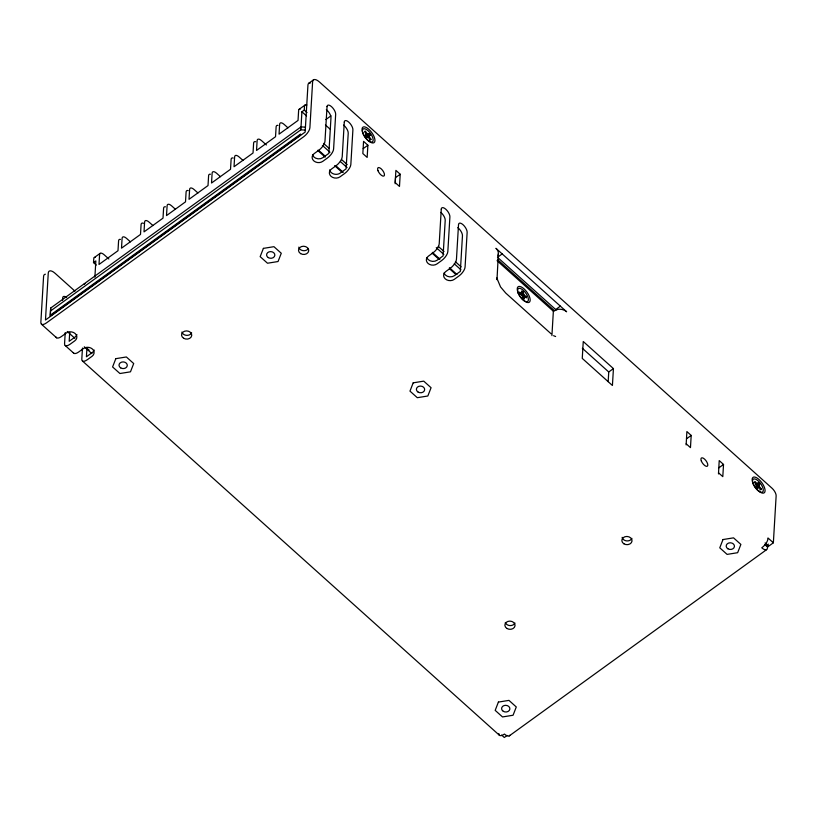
<?xml version="1.0" encoding="UTF-8"?>
<svg xmlns="http://www.w3.org/2000/svg" width="817" height="817" viewBox="0 0 817 817"><rect width="100%" height="100%" fill="white"/><g stroke="black" fill="none" stroke-linecap="round" stroke-linejoin="round"><path stroke-width="1.23" d="M50.664 308.07L50.307 314.627L50.664 308.07L300.983 126.911L305.476 127.156M62.531 300.452L62.684 297.909A6.362 2.676 54.1 0 1 66.647 297.551M65.227 332.59L64.563 343.753A7.956 3.299 -48.1 0 0 70.129 344.202L74.807 340.822A6.362 5.137 3.4 0 0 75.174 333.561A6.362 5.137 3.4 0 0 66.187 333.081L61.51 336.471A7.956 3.299 -48.1 0 1 56.067 337.084M69.711 332.386L69.179 341.302L75.031 337.064A6.362 5.137 3.4 0 0 76.9 334.531M82.466 348.062L81.802 359.225A7.956 3.299 -48.1 0 0 87.368 359.684L92.055 356.294A6.362 5.137 3.4 0 0 92.423 349.043A6.362 5.137 3.4 0 0 83.426 348.563L78.749 351.943A7.956 3.299 -48.1 0 1 73.305 352.556M86.959 347.868L86.428 356.774L92.27 352.546A6.362 5.137 3.4 0 0 94.149 350.013M96.283 265.086L93.516 262.594L93.741 258.846A6.362 2.676 54.1 0 1 95.16 257.324M94.884 277.167L95.855 260.899L93.516 262.594M50.491 311.001L300.809 129.842L300.983 126.911M300.952 128.034L301.912 111.776L304.251 110.081L304.475 106.333A6.362 2.676 54.1 0 1 306.824 105.015M367.885 145.222L367.16 157.426L362.84 153.555L363.565 141.351L367.885 145.222L363.197 148.612M395.173 183.733L395.53 177.626L400.207 174.246L395.898 170.375L395.173 182.569L399.482 186.439L400.207 174.246M498.37 253.709L496.991 279.659L496.787 277.954L500.545 286.93L505.743 293.078L551.107 333.806M551.914 335.634L553.364 311.236L557.827 309.357A9.232 7.445 3.4 0 1 566.63 311.767L495.929 248.307A9.232 7.445 3.4 0 1 497.951 255.619M608.175 381.631L608.747 371.98L613.434 368.6L583.256 341.516L582.255 358.397L612.423 385.491L613.434 368.6M686.147 444.918L686.883 431.56L691.192 435.43L690.467 447.634L686.157 443.764M718.48 473.942L719.215 460.584L723.525 464.454L722.8 476.648L718.49 472.788M768.246 544.071L767.449 547.962A7.956 3.35 54.1 0 1 761.781 547.819A7.956 3.299 -48.1 0 0 767.909 538.893L767.97 537.954L773.362 542.794L768.674 546.175L765.09 542.948M773.362 542.794L776.14 495.878A6.362 2.676 54.1 0 0 772.055 488.249L319.416 81.955A9.549 4.014 54.1 0 0 312.615 81.782L309.888 127.758A7.956 3.299 -48.1 0 1 303.761 136.684L46.416 322.929A7.956 3.299 -48.1 0 1 40.85 322.47L43.577 276.493A9.549 4.014 54.1 0 1 45.405 274.216M757.482 486.646L758.135 485.339L756.859 483.868L756.195 485.165L758.319 482.816L759.606 484.287L757.482 486.646L757.839 487.596L759.299 486.534L758.942 485.584M759.299 486.534L761.332 488.862L760.923 489.689L758.891 487.351L758.186 487.085L757.522 488.382L756.236 486.912L756.899 485.615L754.51 482.326L754.918 481.509L757.655 484.113M308.816 83.232L313.503 79.841M94.282 257.58L100.134 253.352M299.175 109.304L305.017 105.066M325.83 119.568L330.987 115.83M369.059 133.569L365.659 134.764L366.435 135.275L369.059 133.569L370.193 135.203L367.568 136.909L367.732 137.756L370.193 135.203M366.435 135.275L367.895 134.213M366.22 137.665L367.691 136.602L370.254 139.697L370.989 139.288L369.192 136.694M369.529 140.35L370.989 139.288M502.189 253.913L497.502 257.304L556.05 309.857M522.962 291.822L521.501 292.884L521.94 295.172L522.604 296.132L524.075 295.07L526.158 296.448L526.444 297.888L524.351 296.52L524.371 299.053L523.054 298.185L521.94 294.937L519.847 293.569L519.561 292.118L521.654 293.497L521.644 290.964L522.962 291.822L524.075 295.07M520.194 294.549L522.083 293.252M521.94 295.172L523.411 294.12M524.351 296.52L522.89 297.582M524.698 297.5L526.158 296.448M555.703 309.541L560.38 306.15M686.515 438.821L691.192 435.43M718.848 467.845L723.525 464.454M755.49 484.9L758.319 482.816M758.135 485.339L759.606 484.287M756.716 488.137L758.186 487.085M757.42 488.413L758.891 487.351M759.871 489.924L761.332 488.862M507.122 735.463L504.324 737.496L501.628 735.075M509.246 735.903L766.591 549.657M367.691 136.602L366.527 137.256L365.393 135.622L366.557 134.968L364.596 131.527L365.332 131.118L367.119 133.712M367.568 136.909L368.733 136.255L367.599 134.621M300.809 129.842L305.303 130.087M555.631 336.522L553.558 335.705M497.502 259.571L554.406 310.654M497.042 260.684L553.364 311.236M582.347 348.287L608.747 371.98M325.452 125.001L330.068 129.147M304.251 110.081L307.029 112.572M301.912 111.776L306.528 115.922M323.512 143.343L329.2 148.449M341.537 159.519L347.235 164.636M438.331 246.407L444.019 251.513M455.406 261.736L461.105 266.842M322.388 145.416L329.976 152.228M340.413 161.603L347.062 167.556M436.258 247.622L443.845 254.444M454.283 263.809L460.931 269.773M765.509 544.275L768.092 546.604M764.926 544.704L767.51 547.022M318.569 150.236L325.207 156.19M335.634 165.545L343.222 172.356M432.336 252.351L439.914 259.152M449.401 267.659L456.979 274.471M317.568 150.318L325.156 157.13M334.633 165.637L342.211 172.448M432.275 253.29L438.913 259.244M449.34 268.599L455.978 274.563M287.952 127.83L284.163 124.429A6.362 2.676 54.1 0 0 279.628 124.307L279.046 134.162L298.042 120.416L298.624 110.561A6.362 2.676 54.1 0 1 300.268 109.059M266.393 144.966L261.654 140.718A6.362 2.676 54.1 0 0 257.13 140.595L256.538 150.451L275.533 136.705L276.126 126.849A6.362 2.676 54.1 0 1 277.984 125.389M242.945 160.408L239.156 156.997A6.362 2.676 54.1 0 0 234.622 156.884L234.03 166.739L253.035 152.993L253.617 143.138A6.362 2.676 54.1 0 1 255.721 141.739M220.437 176.686L216.648 173.286A6.362 2.676 54.1 0 0 212.114 173.173L211.532 183.028L230.527 169.272L231.109 159.427A6.362 2.676 54.1 0 1 233.213 158.028M197.928 192.975L194.14 189.575A6.362 2.676 54.1 0 0 189.605 189.462L189.023 199.317L208.018 185.561L208.601 175.716A6.362 2.676 54.1 0 1 210.469 174.246M175.43 209.264L171.641 205.864A6.362 2.676 54.1 0 0 167.107 205.751L166.515 215.596L185.51 201.85L186.102 191.995A6.362 2.676 54.1 0 1 188.196 190.596M152.922 225.553L149.133 222.153A6.362 2.676 54.1 0 0 144.599 222.04L144.017 231.885L163.012 218.139L163.594 208.284A6.362 2.676 54.1 0 1 165.453 206.824M130.414 241.842L126.625 238.441A6.362 2.676 54.1 0 0 122.09 238.319L121.508 248.174L140.504 234.428L141.086 224.573A6.362 2.676 54.1 0 1 143.435 223.255M108.855 258.979L104.116 254.73A6.362 2.676 54.1 0 0 99.582 254.608L99 264.463L117.995 250.717L118.588 240.862A6.362 2.676 54.1 0 1 120.446 239.401M74.99 291.169L55.066 273.276A9.549 4.014 54.1 0 0 48.264 273.103L45.476 320.019L305.149 132.088L307.938 85.172A9.549 4.014 54.1 0 1 310.583 82.946M87.205 348.41L89.104 350.115M67.249 331.477L74.827 338.289M84.304 346.796L91.892 353.608M41.493 324.247L56.577 337.789M65.207 345.53L73.826 353.271M82.446 361.002L499.524 735.371M312.492 154.73A6.362 5.137 3.4 0 0 323.011 157.599L328.863 153.371L330.977 117.709A6.362 2.676 54.1 0 0 326.33 109.621M498.87 733.595A7.956 3.299 -48.1 0 0 504.446 734.054A7.956 3.35 54.1 0 0 509.859 735.249M329.66 169.875A6.362 5.137 3.4 0 0 333.857 174.021A6.362 5.137 3.4 0 0 340.26 173.081L346.102 168.843L348.226 133.191A6.362 2.676 54.1 0 0 343.569 125.093M191.627 332.836A5.096 4.105 3.4 0 1 186.501 335.348A5.096 4.105 3.4 0 1 181.915 332.059M308.469 248.429A5.096 4.105 3.4 0 1 303.148 250.656A5.096 4.105 3.4 0 1 298.818 247.132M514.935 623.044A5.096 4.105 3.4 0 1 509.982 625.577A5.096 4.105 3.4 0 1 505.304 622.534M426.842 257.6A6.362 5.137 3.4 0 0 437.248 260.143L443.1 255.905L445.214 220.253A6.362 2.676 54.1 0 0 440.843 212.389M631.909 538.393A5.096 4.105 3.4 0 1 626.619 540.895A5.096 4.105 3.4 0 1 622.135 537.351M444.08 273.072A6.362 5.137 3.4 0 0 454.497 275.615L460.339 271.387L462.463 235.735A6.362 2.676 54.1 0 0 457.806 227.637M83.824 284.428A11.479 9.263 3.4 0 1 84.948 283.713M50.235 315.229L50.184 316.159L300.503 134.999L300.554 134.059L50.235 315.229M327.035 106.588L324.972 141.3A7.956 3.299 -48.1 0 1 318.844 150.226L314.167 153.616A6.362 5.137 3.4 0 0 313.799 160.867A6.362 5.137 3.4 0 0 322.786 161.347L327.474 157.967A7.956 3.299 -48.1 0 0 333.602 149.041L335.664 114.329A6.362 2.676 54.1 0 0 331.569 106.7A6.362 2.676 54.1 0 0 327.035 106.588M344.284 122.06L342.221 156.782A7.956 3.299 -48.1 0 1 336.093 165.708L331.416 169.088A6.362 5.137 3.4 0 0 331.048 176.349A6.362 5.137 3.4 0 0 340.035 176.829L344.713 173.449A7.956 3.299 -48.1 0 0 350.84 164.523L352.903 129.801A6.362 2.676 54.1 0 0 348.818 122.182A6.362 2.676 54.1 0 0 344.284 122.06M441.272 209.132L439.209 243.844A7.956 3.299 -48.1 0 1 433.081 252.77L428.404 256.15A6.362 5.137 3.4 0 0 428.037 263.411A6.362 5.137 3.4 0 0 437.024 263.891L441.711 260.511A7.956 3.299 -48.1 0 0 447.839 251.585L449.901 216.862A6.362 2.676 54.1 0 0 445.806 209.244A6.362 2.676 54.1 0 0 441.272 209.132M458.521 224.604L456.458 259.326A7.956 3.299 -48.1 0 1 450.33 268.242L445.653 271.632A6.362 5.137 3.4 0 0 445.285 278.893A6.362 5.137 3.4 0 0 454.272 279.373L458.95 275.983A7.956 3.299 -48.1 0 0 465.077 267.057L467.14 232.345A6.362 2.676 54.1 0 0 463.055 224.726A6.362 2.676 54.1 0 0 458.521 224.604M115.82 358.663L112.593 366.945L119.925 373.522L130.475 371.827L133.702 363.545L126.369 356.968L115.82 358.663M263.391 248.378L260.163 256.65L267.496 263.227L278.046 261.532L281.273 253.26L273.94 246.683L263.391 248.378M413.188 382.836L409.971 391.118L417.293 397.695L427.842 396L431.07 387.718L423.747 381.141L413.188 382.836M498.401 702.079L495.184 710.361L502.506 716.938L513.066 715.243L516.283 706.971L508.96 700.383L498.401 702.079M722.994 539.547L719.767 547.819L727.099 554.396L737.649 552.701L740.876 544.428L733.543 537.852L722.994 539.547M377.954 170.671A5.096 2.145 54.1 0 0 383.929 176.033A5.096 2.145 54.1 0 0 381.212 168.843A5.096 2.145 54.1 0 0 377.954 170.671M300.625 253.617A5.096 4.105 3.4 0 0 308.693 250.901A5.096 4.105 3.4 0 0 301.565 246.55A5.096 4.105 3.4 0 0 300.625 253.617M362.728 132.691A9.549 4.014 54.1 0 0 373.931 142.74A9.549 4.014 54.1 0 0 368.824 129.27A9.549 4.014 54.1 0 0 362.728 132.691M506.969 628.487A5.096 4.105 3.4 0 0 515.027 625.761A5.096 4.105 3.4 0 0 507.908 621.42A5.096 4.105 3.4 0 0 506.969 628.487M183.651 338.269A5.096 4.105 3.4 0 0 191.719 335.552A5.096 4.105 3.4 0 0 184.591 331.212A5.096 4.105 3.4 0 0 183.651 338.269M623.943 543.826A5.096 4.105 3.4 0 0 632.001 541.109A5.096 4.105 3.4 0 0 624.872 536.769A5.096 4.105 3.4 0 0 623.943 543.826M701.292 460.9A5.096 2.145 54.1 0 0 707.256 466.262A5.096 2.145 54.1 0 0 704.54 459.083A5.096 2.145 54.1 0 0 701.292 460.9M752.855 482.878A9.549 4.014 54.1 0 0 764.058 492.927A9.549 4.014 54.1 0 0 758.952 479.456A9.549 4.014 54.1 0 0 752.855 482.878M517.937 292.282A9.549 4.014 54.1 0 0 529.14 302.341A9.549 4.014 54.1 0 0 524.044 288.871A9.549 4.014 54.1 0 0 517.937 292.282M753.111 483.756A7.956 3.35 54.1 0 0 762.445 492.13A7.956 3.35 54.1 0 0 758.196 480.907A7.956 3.35 54.1 0 0 753.111 483.756M362.983 133.569A7.956 3.35 54.1 0 0 372.317 141.944A7.956 3.35 54.1 0 0 368.069 130.72A7.956 3.35 54.1 0 0 362.983 133.569M518.203 293.16A7.956 3.35 54.1 0 0 527.537 301.544A7.956 3.35 54.1 0 0 523.288 290.311A7.956 3.35 54.1 0 0 518.203 293.16M418.079 392.068A4.136 3.339 3.4 0 0 424.636 389.852A4.136 3.339 3.4 0 0 418.845 386.329A4.136 3.339 3.4 0 0 418.079 392.068M120.712 367.895A4.136 3.339 3.4 0 0 127.258 365.689A4.136 3.339 3.4 0 0 121.467 362.156A4.136 3.339 3.4 0 0 120.712 367.895M503.292 711.311A4.136 3.339 3.4 0 0 509.849 709.105A4.136 3.339 3.4 0 0 504.058 705.571A4.136 3.339 3.4 0 0 503.292 711.311M268.282 257.6A4.136 3.339 3.4 0 0 274.829 255.394A4.136 3.339 3.4 0 0 269.038 251.861A4.136 3.339 3.4 0 0 268.282 257.6M727.886 548.779A4.136 3.339 3.4 0 0 734.432 546.563A4.136 3.339 3.4 0 0 728.641 543.039A4.136 3.339 3.4 0 0 727.886 548.779"/></g></svg>
